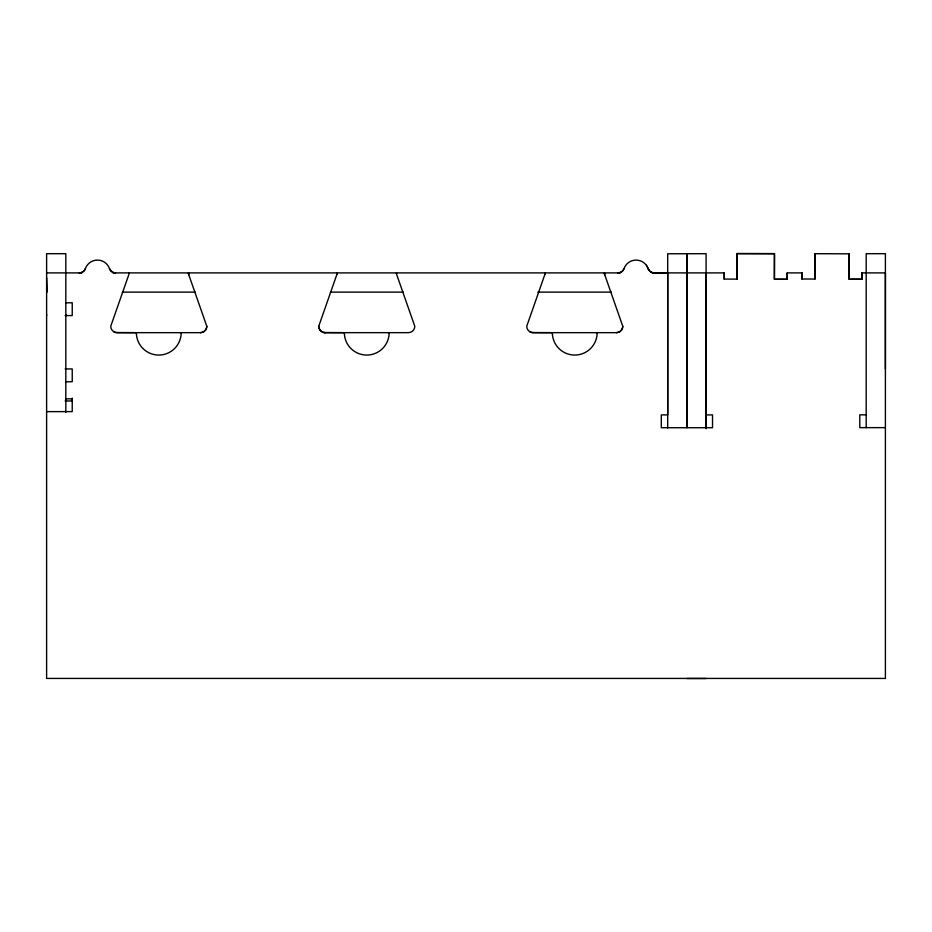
<?xml version="1.0" encoding="UTF-8"?>
<svg xmlns="http://www.w3.org/2000/svg" width="932" height="932" viewBox="0 0 932 932"><rect width="100%" height="100%" fill="white"/><g stroke="black" fill="none" stroke-linecap="round" stroke-linejoin="round"><path stroke-width="1.4" d="M46.623 315.587L46.623 314.667M46.623 277.701L47.078 292.112M65.823 315.587L65.823 314.667M885.4 368.944L885.4 272.901L861.925 272.901L861.902 279.227L849.099 279.192L849.168 253.83L814.871 253.69L814.871 279.309M651.981 272.901L724.257 272.901L724.246 279.076L737.049 279.111L737.119 253.492L774.469 253.655L774.41 279.309L787.225 279.309L787.225 272.901L802.068 272.901L802.068 279.309M787.225 272.901L787.202 279.309L774.399 279.274L774.469 253.655L737.061 253.69L737.061 279.309M802.068 272.901L802.056 278.994L814.859 279.029L814.918 253.83M396.496 273.367A6.408 6.408 0 0 1 396.484 272.901A6.477 6.477 0 0 0 396.752 274.73L414.787 326.258A6.384 6.384 0 0 1 408.391 332.654L325.14 332.666A6.408 6.408 0 0 1 318.732 326.258L336.778 274.73A6.408 6.408 0 0 0 337.046 272.901A6.431 6.431 0 0 1 336.778 274.73M545.01 273.367A6.408 6.408 0 0 0 545.034 272.901A6.431 6.431 0 0 1 544.766 274.73L526.731 326.258A6.408 6.408 0 0 0 533.127 332.666L616.367 332.666A6.408 6.408 0 0 0 622.774 326.258L604.74 274.73A6.396 6.396 0 0 1 604.472 272.901A6.431 6.431 0 0 0 604.74 274.73M46.612 272.901L81.83 272.901M112.958 272.901L620.304 272.901M122.267 292.112L195.277 292.112M330.382 292.112L403.3 292.112M537.857 292.112L611.276 292.112M65.823 302.784L72.23 302.784L72.23 315.587L65.112 315.587M188.765 274.73A6.396 6.396 0 0 1 188.497 272.901A6.431 6.431 0 0 0 188.765 274.73L206.799 326.258A6.408 6.408 0 0 1 200.392 332.666L117.152 332.666A6.408 6.408 0 0 1 110.745 326.258L128.791 274.73A6.431 6.431 0 0 0 129.059 272.901A6.408 6.408 0 0 1 129.035 273.367M65.112 368.944L72.23 368.944L72.23 381.747L65.823 381.747M65.823 398.826L72.23 398.826M65.112 400.958L72.23 400.958M46.623 411.629L72.23 411.629L72.23 398.115M706.118 414.915L712.526 414.915L712.526 427.73L661.301 427.73L661.301 414.915L667.696 414.915L667.696 272.936L654.194 272.901A6.408 6.408 0 0 1 648.159 268.637A12.803 12.803 0 0 0 624.009 268.637A6.408 6.408 0 0 1 617.974 272.901A6.408 6.408 0 0 0 624.009 268.637M866.189 414.833L859.793 414.833L859.793 427.637L885.4 427.637M686.896 678.508L706.095 678.508M323.975 332.561L344.351 332.666A22.415 22.415 0 0 0 366.765 355.069A22.415 22.415 0 0 0 389.168 332.666M529.632 331.617L531.962 332.561L552.338 332.666A22.415 22.415 0 0 0 574.753 355.069A22.415 22.415 0 0 0 597.167 332.666M113.657 331.617L115.987 332.561L136.363 332.666A22.415 22.415 0 0 0 158.778 355.069A22.415 22.415 0 0 0 181.181 332.666M646.354 265.259L649.056 270.327M866.189 427.637L866.189 253.69L885.4 253.69L885.4 678.426L46.612 678.426L46.623 253.69L65.823 253.69L65.823 412.34M861.925 272.901L861.925 279.309L849.122 279.309L849.122 253.69M724.257 272.901L724.257 279.309M706.118 272.901L706.118 428.685M706.095 427.637L706.095 253.69L667.696 253.784L667.696 427.916M686.907 253.784L686.907 427.73L686.896 253.69M85.371 268.637A6.408 6.408 0 0 1 79.337 272.901A6.408 6.408 0 0 0 85.371 268.637A12.803 12.803 0 0 1 109.522 268.637A6.408 6.408 0 0 0 115.556 272.901A6.408 6.408 0 0 1 109.51 268.637M654.194 272.901A6.408 6.408 0 0 1 648.159 268.637M545.034 272.901A6.466 6.466 0 0 1 544.766 274.73M325.14 332.666A6.408 6.408 0 0 1 318.744 326.258M206.799 326.258A6.408 6.408 0 0 1 200.392 332.666M622.774 326.258A6.408 6.408 0 0 1 616.367 332.666"/></g></svg>
